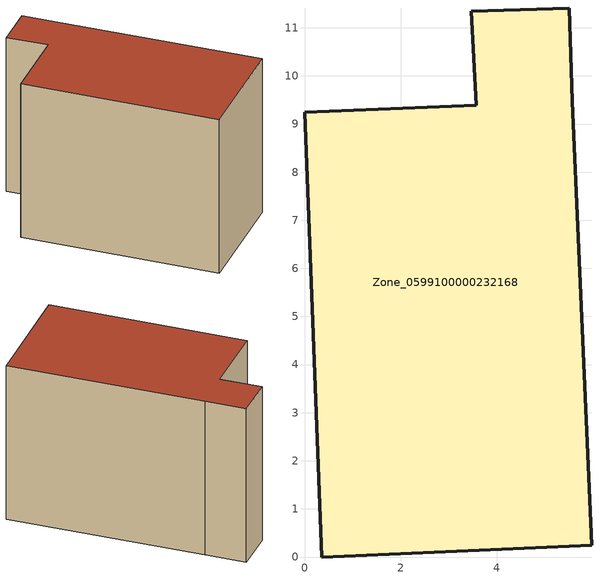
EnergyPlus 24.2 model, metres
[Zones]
Zone_0599100000232168
 floor ground (C_G): 5.5,11.41 5.57,9.47 5.97,0.25 0.35,0 0,9.24 3.57,9.4 3.46,11.34 z0
 wall outside (C_F): 5.57,9.47 5.5,11.41 3.46,11.34 3.57,9.4 0,9.24 0.35,0 5.97,0.25 5.57,9.47 z0:7.81
 roof outside (C_R): 0.35,0 5.97,0.25 5.57,9.47 5.5,11.41 3.46,11.34 3.57,9.4 0,9.24 z7.81
[BUILDING]
Pand.0599100000232168: North Axis=0; Terrain=City; Loads Convergence Tolerance Value=0.04; Temperature Convergence Tolerance Value=0.4; Solar Distribution=FullExterior; Maximum Number of Warmup Days=25; Minimum Number of Warmup Days=1
[Site:Location]
Rotterdam.The.Hague.AP_ZH_NLD Design_Conditions: Latitude=51.96; Longitude=4.45; Time Zone=1; Elevation=-4.5
[SITE:GROUNDTEMPERATURE:BUILDINGSURFACE]
18, 18, 18, 18, 18, 18, 18, 18, 18, 18, 18, 18
[MATERIAL] Thermal Absorptance=0.9; Solar Absorptance=0.7; Visible Absorptance=0.7
Name | Roughness | Thickness | Conductivity | Density | Specific Heat
G.TI.1965-1974 | MediumSmooth | 0.15 | 0.882353 | 540 | 1210
F.TI.1965-1974 | Rough | 0.3 | 0.697674 | 1920 | 840
R.TI.1965-1974 | MediumRough | 0.2 | 0.232558 | 1500 | 1000
[CONSTRUCTION]
C_G: G.TI.1965-1974
C_F: F.TI.1965-1974
C_R: R.TI.1965-1974
[ZONE]
Zone_0599100000232168: Type=1; Multiplier=1; Ceiling Height=Autocalculate; Volume=Autocalculate; Floor Area=autocalculate; Part of Total Floor Area=Yes
[ZONEINFILTRATION:DESIGNFLOWRATE]
Infil_Zone_0599100000232168: Zone or ZoneList or Space or SpaceList=Zone_0599100000232168; Schedule=AlwaysOn; Design Flow Rate Calculation Method=Flow/Area; Flow Rate per Floor Area=0.003; Constant Term Coefficient=1; Temperature Term Coefficient=0; Velocity Term Coefficient=0; Velocity Squared Term Coefficient=0
[HVACTEMPLATE:ZONE:IDEALLOADSAIRSYSTEM]
Zone_0599100000232168: Maximum Heating Supply Air Temperature=50; Minimum Cooling Supply Air Temperature=13; Maximum Heating Supply Air Humidity Ratio=0.0156; Minimum Cooling Supply Air Humidity Ratio=0.0077; Heating Limit=NoLimit; Cooling Limit=NoLimit; Dehumidification Control Type=ConstantSensibleHeatRatio; Cooling Sensible Heat Ratio=0.7; Dehumidification Setpoint=60; Humidification Control Type=None; Humidification Setpoint=30; Outdoor Air Method=None; Outdoor Air Flow Rate per Person=0.00944; Outdoor Air Flow Rate per Zone Floor Area=0; Outdoor Air Flow Rate per Zone=0; Demand Controlled Ventilation Type=None; Outdoor Air Economizer Type=NoEconomizer; Heat Recovery Type=None; Sensible Heat Recovery Effectiveness=0.7; Latent Heat Recovery Effectiveness=0.65
[ZONECONTROL:THERMOSTAT]
ThermostatControl_Zone_0599100000232168: Zone or ZoneList=Zone_0599100000232168; Control Type Schedule=DualSetpointControlType; Control 1=Thermostat_Zone_0599100000232168; Temperature Difference Between Cutout And Setpoint=0
[THERMOSTATSETPOINT:DUALSETPOINT]
Thermostat_Zone_0599100000232168: Heating Setpoint Temperature Schedule=HeatingSetpoint_Zone_0599100000232168; Cooling Setpoint Temperature Schedule=CoolingSetpoint_Zone_0599100000232168
[SCHEDULE:COMPACT]
HeatingSetpoint_Zone_0599100000232168: Through: 12/31, For: AllDays, Until: 24:00, 21
CoolingSetpoint_Zone_0599100000232168: Through: 12/31, For: AllDays, Until: 24:00, 24
DualSetpointControlType: Through: 12/31, For: AllDays, Until: 24:00, 4
AlwaysOn: Through: 12/31, For: AllDays, Until: 24:00, 1
